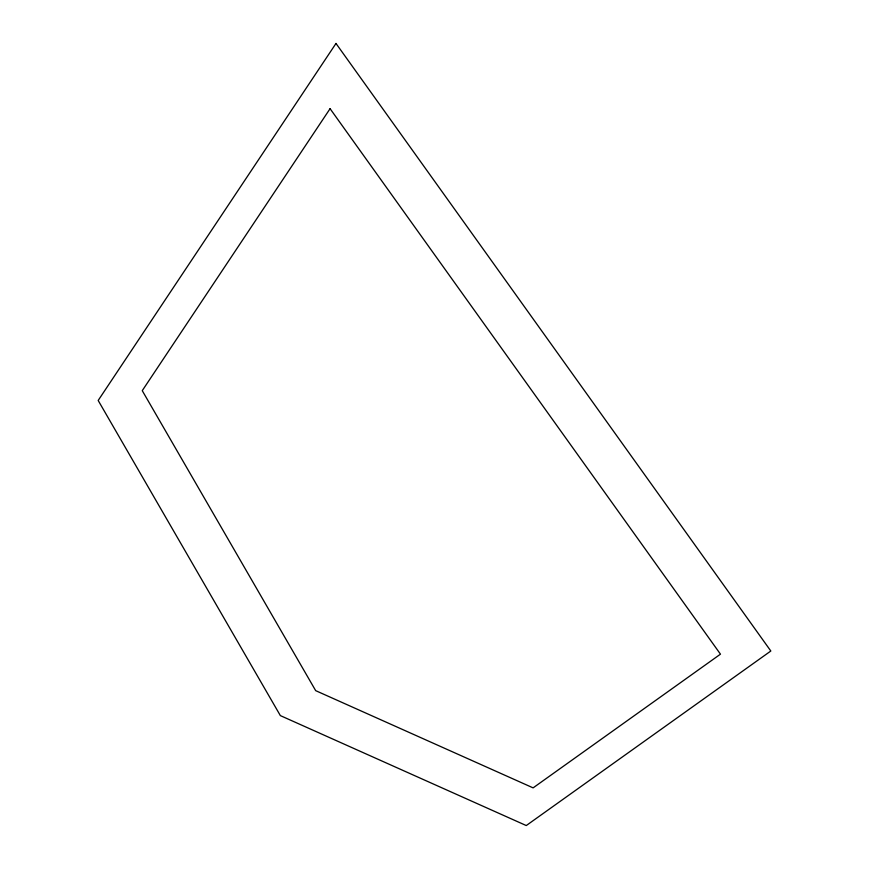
<?xml version="1.0" encoding="UTF-8"?>
<svg xmlns="http://www.w3.org/2000/svg" width="869" height="869" viewBox="0 0 869 869"><rect width="100%" height="100%" fill="white"/><g stroke="black" fill="none" stroke-linecap="round" stroke-linejoin="round"><path stroke-width="1.3" d="M335.988 43.45L98.175 400.468L280.35 715.6L526.266 825.55L770.825 651.011L335.988 43.45M330.079 108.679L142.255 390.659L315.675 690.649L533.11 787.868L720.466 654.161L330.079 108.679"/></g></svg>
